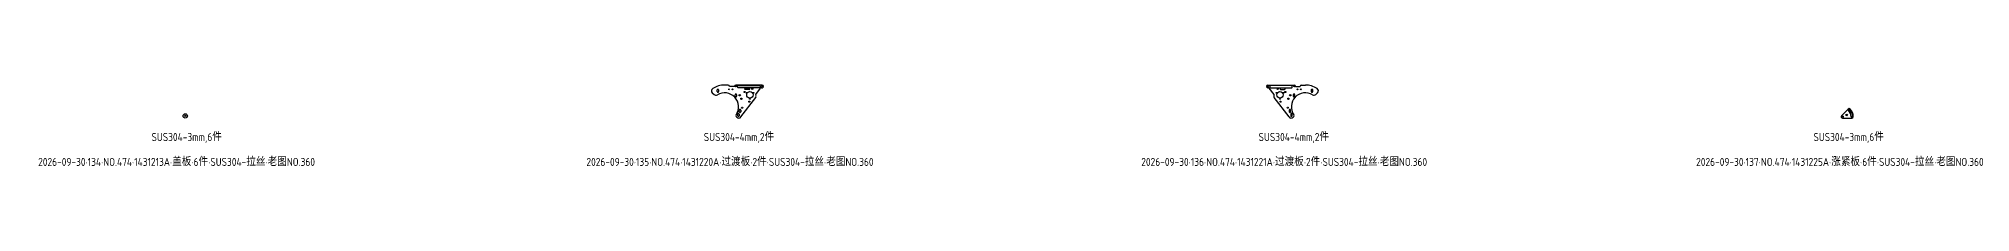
# Model space of a CAD drawing. Header units: inches. Extents: x -1146 to 223752, y 26431 to 27942.
# Drawn here: x 210234 to 217475, y 26431 to 26734 of the extents above; entities that cross this region are included whole.
import ezdxf

# ---------------------------------------------------------------- set-up
doc = ezdxf.new("R2010")
doc.units = ezdxf.units.IN
doc.header["$LTSCALE"] = 0.194989
doc.layers.add('可见 (ISO)', color=7, linetype='Continuous', lineweight=25)
doc.styles.add('Z-English', font='gbenor.shx', dxfattribs={"height": 10, "bigfont": 'hztxt.shx'})

msp = doc.modelspace()

# ---------------------------------------------------------------- linework, layer by layer
at = {"layer": '可见 (ISO)'}
for p, q in [((212819.4, 26734.3), (212805.4, 26734.3)), ((212824.4, 26728.3), (212824.4, 26729.3)), ((212842.4, 26728.3), (212824.4, 26728.3)), ((212842.4, 26729.3), (212842.4, 26728.3)), ((212946.4, 26734.3), (212847.4, 26734.3)), ((212854.4, 26726.3), (212854.4, 26730.3)), ((212856.4, 26732.3), (212936.4, 26732.3)), ((212936.4, 26724.3), (212856.4, 26724.3)), ((212882.9, 26722.5), (212897.9, 26722.5)), ((212922.7, 26699.3), (212940.3, 26722.3)), ((212938.4, 26730.3), (212938.4, 26726.3)), ((212944.3, 26724.3), (212946.4, 26724.3)), ((214841.3, 26734.3), (214940.3, 26734.3)), ((214843.4, 26724.3), (214841.3, 26724.3)), ((214865, 26699.3), (214847.3, 26722.3)), ((214849.3, 26730.3), (214849.3, 26726.3)), ((214931.3, 26732.3), (214851.3, 26732.3)), ((214851.3, 26724.3), (214931.3, 26724.3)), ((214904.8, 26722.5), (214889.8, 26722.5)), ((214933.3, 26726.3), (214933.3, 26730.3)), ((214945.3, 26729.3), (214945.3, 26728.3)), ((214945.3, 26728.3), (214963.3, 26728.3)), ((214963.3, 26728.3), (214963.3, 26729.3)), ((214968.3, 26734.3), (214982.3, 26734.3)), ((212759.4, 26705.7), (212766, 26699.1)), ((212777.6, 26710.1), (212777.6, 26716.1)), ((212783.1, 26716.1), (212783.1, 26710.1)), ((212845.1, 26695.3), (212845.1, 26698)), ((212845.1, 26692), (212845.1, 26694.8)), ((212850.6, 26698), (212850.6, 26695.3)), ((212850.6, 26694.8), (212850.6, 26692)), ((212866.5, 26614.6), (212922.2, 26687.3)), ((212897.9, 26718), (212882.9, 26718)), ((212922.9, 26692.3), (212922, 26694.4)), ((214864.8, 26692.3), (214865.6, 26694.4)), ((214921.2, 26614.6), (214865.4, 26687.3)), ((214889.8, 26718), (214904.8, 26718)), ((214937, 26698), (214937, 26695.3)), ((214937, 26694.8), (214937, 26692)), ((214942.5, 26695.3), (214942.5, 26698)), ((214942.5, 26692), (214942.5, 26694.8)), ((215004.5, 26716.1), (215004.5, 26710.1)), ((215010, 26710.1), (215010, 26716.1)), ((215028.3, 26705.7), (215021.6, 26699.1)), ((212849, 26616.1), (212851.5, 26613.6)), ((212854.6, 26619.1), (212854.6, 26625.1)), ((212860.1, 26625.1), (212860.1, 26619.1)), ((212860.6, 26637.6), (212860.6, 26640.1)), ((212860.6, 26634.1), (212860.6, 26636.6)), ((212866.1, 26640.1), (212866.1, 26637.6)), ((212866.1, 26636.6), (212866.1, 26634.1)), ((214921.6, 26640.1), (214921.6, 26637.6)), ((214921.6, 26636.6), (214921.6, 26634.1)), ((214927.1, 26637.6), (214927.1, 26640.1)), ((214927.1, 26634.1), (214927.1, 26636.6)), ((214927.6, 26625.1), (214927.6, 26619.1)), ((214933.1, 26619.1), (214933.1, 26625.1)), ((214938.7, 26616.1), (214936.2, 26613.6)), ((217017.3, 26644.3), (216992.2, 26619.2)), ((216995.8, 26610.7), (217031.3, 26610.7))]:
    msp.add_line(p, q, dxfattribs=at)
for centre, radius in [((212821.9, 26718.3), 1.62), ((212834.9, 26718.3), 1.62), ((212846.4, 26730.3), 2.6), ((212909.4, 26720.3), 2.25), ((212946.4, 26730.3), 2.6), ((214841.3, 26730.3), 2.6), ((214878.3, 26720.3), 2.25), ((214941.3, 26730.3), 2.6), ((214952.8, 26718.3), 1.62), ((214965.8, 26718.3), 1.62), ((212862.2, 26696.2), 2.75), ((212868.6, 26682.7), 2.75), ((212871.4, 26649.3), 2.07), ((212880.4, 26708.3), 2), ((212887.4, 26705.3), 1.62), ((212900.4, 26697.8), 12.1), ((212898.2, 26671.8), 2.07), ((212900.4, 26682.8), 1.62), ((212913.4, 26705.3), 1.62), ((214874.3, 26705.3), 1.62), ((214887.3, 26697.8), 12.1), ((214887.3, 26682.8), 1.62), ((214889.4, 26671.8), 2.07), ((214900.2, 26705.3), 1.62), ((214907.3, 26708.3), 2), ((214916.3, 26649.3), 2.07), ((214919, 26682.7), 2.75), ((214925.5, 26696.2), 2.75), ((210783.8, 26618.7), 8), ((210783.8, 26618.7), 2.25), ((216995.8, 26615.7), 2.75), ((217011.5, 26622.2), 2.75)]:
    msp.add_circle(centre, radius, dxfattribs=at)
for centre, radius, start, end in [((212766.4, 26712.8), 10, 122.91568, -135), ((212805.4, 26652.6), 81.6, 90, 122.91568), ((212780.4, 26716.1), 2.75, 0, 180), ((212819.4, 26729.3), 5, 0, 90), ((212847.4, 26729.3), 5, 90, 180), ((212856.4, 26730.3), 2, 90, 180), ((212856.4, 26726.3), 2, 180, -90), ((212882.9, 26720.3), 2.25, 90, -90), ((212897.9, 26720.3), 2.25, -90, 90), ((212936.4, 26730.3), 2, 0, 90), ((212936.4, 26726.3), 2, -90, 0), ((212944.3, 26719.3), 5, 90, 142.5), ((212946.4, 26729.3), 5, -90, 90), ((214841.3, 26729.3), 5, 90, -90), ((214843.4, 26719.3), 5, 37.5, 90), ((214851.3, 26730.3), 2, 90, 180), ((214851.3, 26726.3), 2, 180, -90), ((214889.8, 26720.3), 2.25, 90, -90), ((214904.8, 26720.3), 2.25, -90, 90), ((214931.3, 26730.3), 2, 0, 90), ((214931.3, 26726.3), 2, -90, 0), ((214940.3, 26729.3), 5, 0, 90), ((214968.3, 26729.3), 5, 90, 180), ((214982.3, 26652.6), 81.6, 57.08432, 90), ((215007.3, 26716.1), 2.75, 0, 180), ((215021.2, 26712.8), 10, -45, 57.08432), ((212773.1, 26706.1), 10, -135, -58.88654), ((212780.4, 26710.1), 2.75, 180, 0), ((212805.4, 26652.6), 52.5, -34.98459, 121.11346), ((212847.8, 26698), 2.75, 0, 180), ((212847.8, 26695), 2.76, 175.12119, -175.12119), ((212847.8, 26692), 2.75, 180, 0), ((212847.8, 26695), 2.76, -4.87881, 4.87881), ((212926.6, 26696.3), 5, 142.5, -157.5), ((212918.3, 26690.3), 5, -37.5, 22.5), ((214869.4, 26690.3), 5, 157.5, -142.5), ((214861, 26696.3), 5, -22.5, 37.5), ((214982.3, 26652.6), 52.5, 58.88654, -145.01541), ((214939.8, 26698), 2.75, 0, 180), ((214939.8, 26695), 2.76, 175.12119, -175.12119), ((214939.8, 26692), 2.75, 180, 0), ((214939.8, 26695), 2.76, -4.87881, 4.87881), ((215007.3, 26710.1), 2.75, 180, 0), ((215014.6, 26706.1), 10, -121.11346, -45), ((212852.5, 26619.7), 5, 145.01541, -135), ((212858.5, 26620.7), 10, -135, -37.5), ((212857.3, 26625.1), 2.75, 0, 180), ((212857.3, 26619.1), 2.75, 180, 0), ((212863.3, 26637.1), 2.8, 169.15594, -169.15594), ((212863.3, 26640.1), 2.75, 0, 180), ((212863.3, 26634.1), 2.75, 180, 0), ((212863.3, 26637.1), 2.8, -10.84406, 10.84406), ((214929.1, 26620.7), 10, -142.5, -45), ((214924.3, 26637.1), 2.8, 169.15594, -169.15594), ((214924.3, 26640.1), 2.75, 0, 180), ((214924.3, 26634.1), 2.75, 180, 0), ((214924.3, 26637.1), 2.8, -10.84406, 10.84406), ((214930.3, 26625.1), 2.75, 0, 180), ((214930.3, 26619.1), 2.75, 180, 0), ((214935.1, 26619.7), 5, -45, 34.98459), ((216995.8, 26615.7), 5, 135, -90), ((217020.9, 26640.8), 5, 45, 135), ((217020.5, 26640.4), 2.75, 45, -135), ((216995.8, 26615.7), 32.2, 0, 45), ((216995.8, 26615.7), 37.7, 0, 45), ((216995.8, 26615.7), 40.5, 0, 45), ((217030.8, 26615.7), 2.75, 180, 0), ((217031.3, 26615.7), 5, -90, 0)]:
    msp.add_arc(centre, radius, start, end, dxfattribs=at)

# ---------------------------------------------------------------- texts
at = {"color": 3, "style": 'Z-English'}
for s, p in [('SUS304-3mm,6件', (210657.2, 26524.4)), ('SUS304-4mm,2件', (212727.3, 26524.4)), ('SUS304-4mm,2件', (214807.1, 26524.4)), ('SUS304-3mm,6件', (216886.9, 26524.4))]:
    msp.add_text(s, height=30, dxfattribs=at).set_placement(p)
at = {"color": 2, "style": 'Z-English'}
for s, p in [('2026-09-30·134·NO.474·1431213A·盖板·6件·SUS304-拉丝·老图NO.360', (210232.4, 26431)), ('2026-09-30·135·NO.474·1431220A·过渡板·2件·SUS304-拉丝·老图NO.360', (212287.5, 26431)), ('2026-09-30·136·NO.474·1431221A·过渡板·2件·SUS304-拉丝·老图NO.360', (214367.3, 26431)), ('2026-09-30·137·NO.474·1431225A·涨紧板·6件·SUS304-拉丝·老图NO.360', (216447.1, 26431))]:
    msp.add_text(s, height=30, dxfattribs=at).set_placement(p)

doc.saveas('drawing.dxf')
